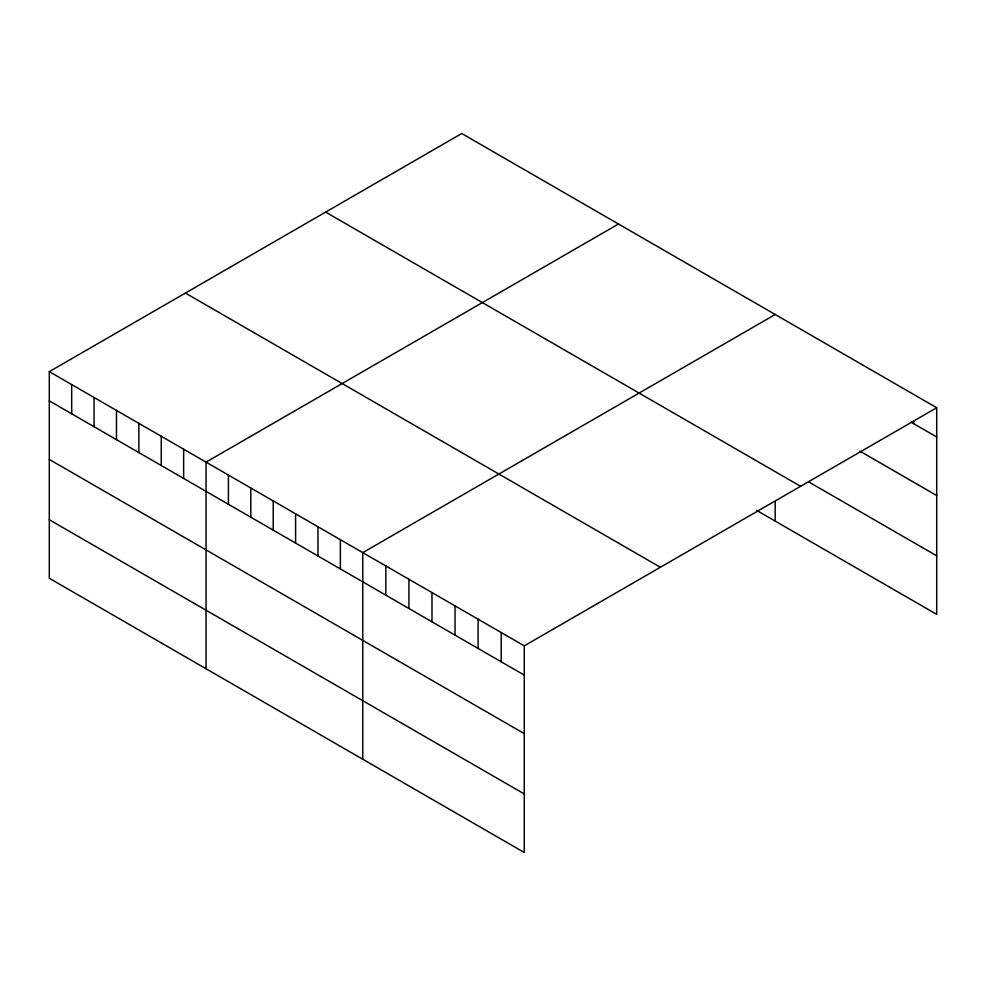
<?xml version="1.0" encoding="UTF-8"?>
<svg xmlns="http://www.w3.org/2000/svg" width="986" height="986" viewBox="0 0 986 986"><rect width="100%" height="100%" fill="white"/><g stroke="black" fill="none" stroke-linecap="round" stroke-linejoin="round"><path stroke-width="1.48" d="M49.3 371.648L524.256 645.855L524.256 852.483L49.3 578.264L49.3 371.648L461.744 133.517L936.7 407.736L936.7 614.352L756.78 510.477M618.481 224.007L206.037 462.138L206.037 668.755M775.218 314.497L362.762 552.628L362.762 759.245M524.256 645.855L936.7 407.736M911.064 422.156L936.7 436.958M859.804 451.107L936.7 495.502M808.545 481.821L936.7 555.821M325.639 212.101L800.595 486.308M185.405 293.064L660.361 567.27M49.3 400.871L524.256 675.09M49.3 459.414L524.256 733.621M49.3 519.733L524.256 793.94M913.628 420.566L913.628 423.647M775.218 501.615L775.218 521.126M501.184 632.531L501.184 661.766M478.111 619.22L478.111 648.443M455.039 605.897L455.039 635.132M431.979 592.586L431.979 621.809M408.907 579.263L408.907 608.485M385.834 565.939L385.834 595.174M340.38 539.699L340.38 568.922M317.985 526.77L317.985 556.005M295.59 513.842L295.59 543.076M273.208 500.913L273.208 530.148M250.814 487.984L250.814 517.219M228.419 475.067L228.419 504.29M183.642 449.209L183.642 478.432M161.248 436.28L161.248 465.515M138.866 423.351L138.866 452.586M116.471 410.422L116.471 439.657M94.077 397.494L94.077 426.728M71.695 384.577L71.695 413.8"/></g></svg>
